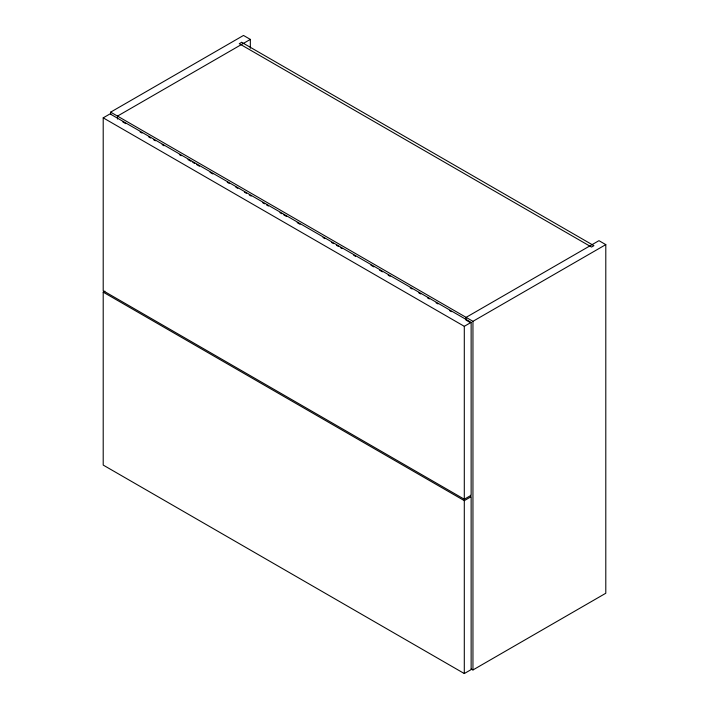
<?xml version="1.0" encoding="UTF-8"?>
<svg xmlns="http://www.w3.org/2000/svg" width="709" height="709" viewBox="0 0 709 709"><rect width="100%" height="100%" fill="white"/><g stroke="black" fill="none" stroke-linecap="round" stroke-linejoin="round"><path stroke-width="1.06" d="M110.648 114.362L110.648 112.146L243.497 35.45L250.339 39.403L250.339 48.256M103.204 117.845L110.046 113.892L471.139 322.365L471.139 495.29L464.298 499.233L103.204 290.761L103.204 117.845L464.298 326.317L471.139 322.365M250.339 39.403L117.49 116.099L117.49 119.059M103.204 292.152L464.298 500.634L471.139 496.681L471.139 669.597L464.298 673.55L103.204 465.077L103.204 292.152L104.914 291.169M110.648 112.146L472.956 321.319L605.796 244.623L605.796 593.247L472.956 669.952L471.246 668.959M605.796 244.623L598.954 240.67L466.105 317.366L466.105 320.335M122.852 121.983L125.723 123.641M140.09 131.936L142.004 133.044M148.713 136.908L150.627 138.016M153.498 139.673L155.422 140.781M162.122 144.654L164.036 145.762M179.359 154.606L181.282 155.714M187.982 159.587L190.854 161.244M192.768 162.352L194.691 163.451M196.606 164.559L199.477 166.216M210.015 172.305L212.886 173.962M227.252 182.257L229.167 183.365M235.875 187.229L237.79 188.337M244.49 192.21L246.413 193.318M249.284 194.975L251.199 196.083M262.693 202.721L264.608 203.82M266.522 204.928L268.436 206.035M279.931 212.673L281.845 213.772M283.768 214.88L286.64 216.537M297.177 222.626L300.049 224.283M323.038 237.55L324.952 238.658M331.652 242.531L333.567 243.639M336.447 245.296L338.361 246.404M340.276 247.512L342.19 248.611M353.685 255.249L355.599 256.357M370.922 265.201L373.803 266.859M379.545 270.182L382.417 271.839M388.169 275.154L390.083 276.262M410.192 287.881L412.115 288.98M418.815 292.852L420.729 293.96M427.438 297.833L429.353 298.932M436.053 302.805L437.976 303.913M449.462 310.551L451.385 311.659M466.708 320.503L469.58 322.161M472.956 321.319L472.956 669.952M470.537 495.228L470.537 497.434M464.298 326.317L464.298 499.233M464.298 500.634L464.298 673.55M241.68 42.31L239.27 43.701L591.51 247.06L593.92 245.668L241.68 42.31"/></g></svg>
